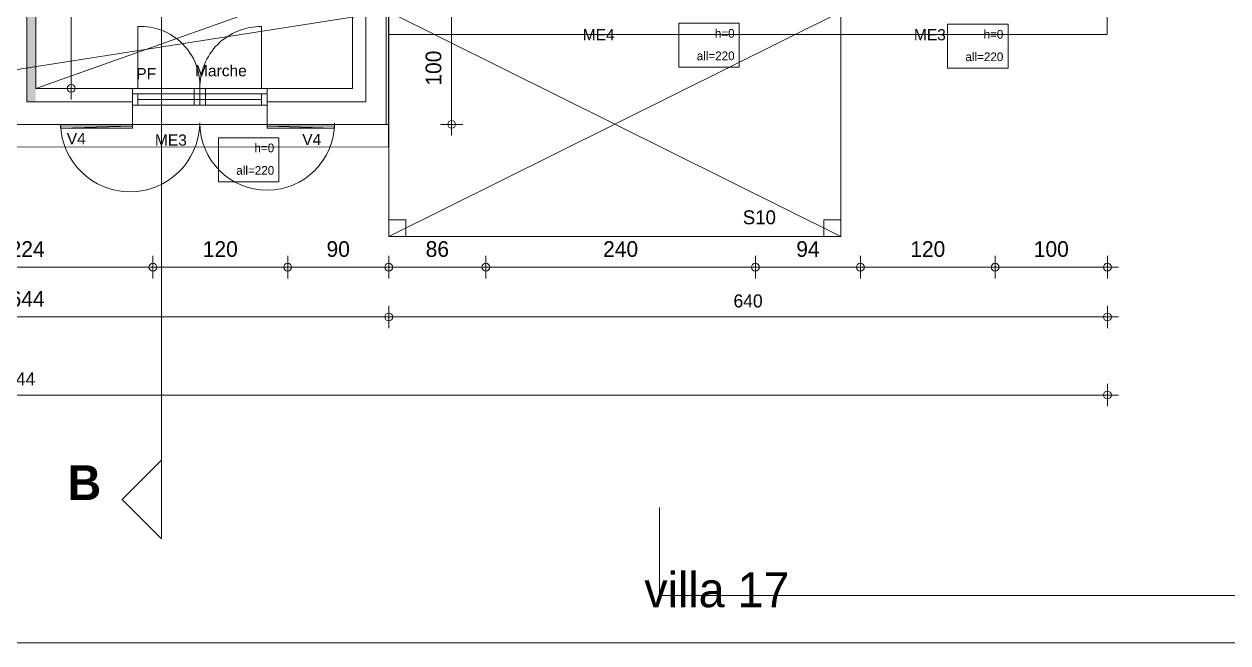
# Model space of a CAD drawing. Header units: metres. Extents: x -36.1 to 26, y -0.1 to 41.9.
# Drawn here: x -1.2 to 9.52, y -0.14 to 5.36 of the extents above; entities that cross this region are included whole.
import ezdxf
from ezdxf.enums import TextEntityAlignment as Align
from ezdxf.lldxf.tags import DXFTag

# ---------------------------------------------------------------- set-up
doc = ezdxf.new("R2010")
doc.units = ezdxf.units.M
doc.header["$MEASUREMENT"] = 0
for name, color, linetype in [('Calque commun', 7, 'Continuous'), ('Calque100', 7, 'Continuous'), ('Cotations', 7, 'Continuous'), ('Textes', 7, 'Continuous')]:
    doc.layers.add(name, color=color, linetype=linetype)
doc.styles.add('Arial5', font='arial.ttf', dxfattribs={"height": 0.098961})
doc.styles.add('Century Gothic2', font='GOTHIC.TTF', dxfattribs={"height": 0.116363})
doc.styles.add('Century Gothic3', font='GOTHIC.TTF', dxfattribs={"height": 0.139636})
doc.styles.add('Century Gothic6', font='GOTHIC.TTF', dxfattribs={"height": 0.077575})
doc.styles.add('Century Gothic7', font='GOTHIC.TTF', dxfattribs={"height": 0.124121})
doc.styles.add('Century Gothic8', font='GOTHICB.TTF', dxfattribs={"height": 0.31023})
doc.styles.add('Century Gothic9', font='GOTHIC.TTF', dxfattribs={"height": 0.310302})
tags = doc.linetypes.add('DASHDOT2', pattern=[0.5, 0.25, -0.125, 0, -0.125]).pattern_tags.tags
tags[10:11] = [DXFTag(74, 4), DXFTag(75, 0), DXFTag(340, '0'), DXFTag(46, 1.0), DXFTag(50, 0.0), DXFTag(44, 0.0), DXFTag(45, 0.0)]
tags[8:9] = [DXFTag(74, 4), DXFTag(75, 0), DXFTag(340, '0'), DXFTag(46, 1.0), DXFTag(50, 0.0), DXFTag(44, 0.0), DXFTag(45, 0.0)]
tags[6:7] = [DXFTag(74, 4), DXFTag(75, 0), DXFTag(340, '0'), DXFTag(46, 1.0), DXFTag(50, 0.0), DXFTag(44, 0.0), DXFTag(45, 0.0)]
tags[4:5] = [DXFTag(74, 4), DXFTag(75, 0), DXFTag(340, '0'), DXFTag(46, 1.0), DXFTag(50, 0.0), DXFTag(44, 0.0), DXFTag(45, 0.0)]
tags = doc.linetypes.add('HIDDEN', pattern=[0.375, 0.25, -0.125]).pattern_tags.tags
tags[6:7] = [DXFTag(74, 4), DXFTag(75, 0), DXFTag(340, '0'), DXFTag(46, 1.0), DXFTag(50, 0.0), DXFTag(44, 0.0), DXFTag(45, 0.0)]
tags[4:5] = [DXFTag(74, 4), DXFTag(75, 0), DXFTag(340, '0'), DXFTag(46, 1.0), DXFTag(50, 0.0), DXFTag(44, 0.0), DXFTag(45, 0.0)]
tags = doc.linetypes.add('HIDDEN2', pattern=[0.1875, 0.125, -0.0625]).pattern_tags.tags
tags[6:7] = [DXFTag(74, 4), DXFTag(75, 0), DXFTag(340, '0'), DXFTag(46, 1.0), DXFTag(50, 0.0), DXFTag(44, 0.0), DXFTag(45, 0.0)]
tags[4:5] = [DXFTag(74, 4), DXFTag(75, 0), DXFTag(340, '0'), DXFTag(46, 1.0), DXFTag(50, 0.0), DXFTag(44, 0.0), DXFTag(45, 0.0)]

# ---------------------------------------------------------------- blocks, each defined once
blk = doc.blocks.new('new')
at = {"layer": 'Calque commun', "color": 5, "linetype": 'Continuous', "lineweight": 9}
blk.add_arc((0, 0), 0.5, 0, 359.9994, dxfattribs=at)
blk = doc.blocks.new('new2')
at = {"layer": 'Calque commun', "color": 5, "linetype": 'Continuous', "lineweight": 9}
blk.add_arc((0, 0), 0.5, 0, 359.9994, dxfattribs=at)
blk = doc.blocks.new('DimLine5560')
at = {"layer": 'Calque commun', "color": 5, "linetype": 'Continuous', "lineweight": 9}
for p, q in [((2.044, 2.857), (2.044, 2.657)), ((8.444, 2.857), (8.444, 2.657)), ((2.044, 2.757), (1.944, 2.757)), ((2.044, 2.757), (8.444, 2.757)), ((8.444, 2.757), (8.544, 2.757))]:
    blk.add_line(p, q, dxfattribs=at)
at = {"layer": 'Calque commun', "color": 5, "linetype": 'Continuous', "lineweight": 9, "xscale": 0.07000000029802322, "yscale": 0.07000000029802322, "zscale": 0.07000000029802322}
for name, p in [('new', (2.044, 2.757)), ('new2', (8.444, 2.757))]:
    blk.add_blockref(name, p, dxfattribs=at)
at = {"layer": 'Calque commun', "color": 5, "linetype": 'Continuous', "lineweight": 9, "style": 'Century Gothic2'}
blk.add_text('640', height=0.1164, dxfattribs=at).set_placement((5.244, 2.807), align=Align.BOTTOM_CENTER)
blk = doc.blocks.new('Block8030')
at = {"layer": 'Calque commun', "color": 7, "linetype": 'Continuous', "lineweight": 9}
for p, q in [((-0.839, 4.791), (-0.239, 4.791)), ((0.961, 4.791), (1.721, 4.791)), ((-0.959, 4.671), (-0.239, 4.671)), ((0.961, 4.671), (1.841, 4.671))]:
    blk.add_line(p, q, dxfattribs=at)
at = {"layer": 'Calque commun', "color": 7, "linetype": 'Continuous', "lineweight": 18}
for p, q in [((-1.159, 4.471), (-0.239, 4.471)), ((0.961, 4.471), (2.04, 4.471))]:
    blk.add_line(p, q, dxfattribs=at)
blk = doc.blocks.new('Block8406')
at = {"layer": 'Calque commun', "color": 7, "linetype": 'Continuous', "lineweight": 18}
blk.add_line((-1.179, 11.071), (-1.179, 4.671), dxfattribs=at)
at = {"layer": 'Calque commun', "color": 7, "linetype": 'Continuous', "lineweight": 9}
for p, q in [((-1.379, 10.871), (-1.379, 4.671)), ((-1.499, 10.751), (-1.499, 4.671))]:
    blk.add_line(p, q, dxfattribs=at)
blk = doc.blocks.new('Block8407')
at = {"layer": 'Calque commun', "color": 7, "linetype": 'Continuous', "lineweight": 9}
for p, q in [((-4.719, 4.791), (-3.499, 4.791)), ((-2.299, 4.791), (-1.499, 4.791)), ((-4.599, 4.671), (-3.499, 4.671)), ((-2.299, 4.671), (-1.379, 4.671))]:
    blk.add_line(p, q, dxfattribs=at)
at = {"layer": 'Calque commun', "color": 7, "linetype": 'Continuous', "lineweight": 18}
for p, q in [((-4.399, 4.471), (-3.499, 4.471)), ((-2.299, 4.471), (-1.179, 4.471))]:
    blk.add_line(p, q, dxfattribs=at)
blk = doc.blocks.new('Block8667')
at = {"layer": 'Calque commun', "color": 7, "linetype": 'Continuous', "lineweight": 9}
for p, q in [((1.721, 5.791), (1.721, 4.791)), ((1.841, 5.671), (1.841, 4.671))]:
    blk.add_line(p, q, dxfattribs=at)
at = {"layer": 'Calque commun', "color": 7, "linetype": 'Continuous', "lineweight": 18}
blk.add_line((2.041, 5.471), (2.041, 4.471), dxfattribs=at)
blk = doc.blocks.new('new10')
at = {"layer": 'Calque commun', "color": 5, "linetype": 'Continuous', "lineweight": 9}
blk.add_arc((0, 0), 0.5, 0, 359.9994, dxfattribs=at)
blk = doc.blocks.new('DimLine8970')
at = {"layer": 'Calque commun', "color": 5, "linetype": 'Continuous', "lineweight": 9}
for p, q in [((8.444, 2.163), (8.444, 1.963)), ((-10.996, 2.063), (8.444, 2.063)), ((8.444, 2.063), (8.544, 2.063))]:
    blk.add_line(p, q, dxfattribs=at)
at = {"layer": 'Calque commun', "color": 5, "linetype": 'Continuous', "lineweight": 9, "xscale": 0.07000000029802322, "yscale": 0.07000000029802322, "zscale": 0.07000000029802322}
blk.add_blockref('new10', (8.444, 2.063), dxfattribs=at)
at = {"layer": 'Calque commun', "color": 5, "linetype": 'Continuous', "lineweight": 9, "style": 'Century Gothic2'}
blk.add_text('1944', height=0.1164, dxfattribs=at).set_placement((-1.276, 2.113), align=Align.BOTTOM_CENTER)
blk = doc.blocks.new('@PRES_1_$$_1-35')
at = {"layer": 'Calque commun', "color": 5, "linetype": 'Continuous', "lineweight": 9}
for p, q in [((0, 0.32), (1.2, 0.32)), ((1.2, 0.15), (0, 0.15)), ((0.05, 0.05), (0.05, 0.15)), ((1.15, 0.15), (1.15, 0.05)), ((1.2, 0.05), (0, 0.05)), ((0, 0), (1.2, 0)), ((0.05, 0.1), (1.15, 0.1))]:
    blk.add_line(p, q, dxfattribs=at)
blk = doc.blocks.new('@PRES_1_$$_1-14')
at = {"layer": 'Calque commun', "color": 7, "linetype": 'Continuous', "lineweight": 9}
blk.add_line((0, 0), (0, 0.32), dxfattribs=at)
blk = doc.blocks.new('@PRES_1_$$_1-15')
at = {"layer": 'Calque commun', "color": 7, "linetype": 'Continuous', "lineweight": 9}
blk.add_line((0, 0), (0, 0.32), dxfattribs=at)
blk = doc.blocks.new('INTER_2D_COMB15')
at = {"layer": 'Calque commun', "color": 0, "linetype": 'ByBlock', "lineweight": -2}
for name in ['@PRES_1_$$_1-35', '@PRES_1_$$_1-14']:
    blk.add_blockref(name, (0, 0), dxfattribs=at)
at = {"layer": 'Calque commun', "color": 0, "linetype": 'ByBlock', "lineweight": -2, "extrusion": (0, 0, -1), "xscale": -1, "yscale": -1, "zscale": -1, "rotation": -180}
blk.add_blockref('@PRES_1_$$_1-15', (-1.2, 0), dxfattribs=at)
blk = doc.blocks.new('PLACED_COMB15')
at = {"layer": 'Calque commun', "color": 0, "linetype": 'ByBlock', "lineweight": -2}
blk.add_blockref('INTER_2D_COMB15', (0, 0), dxfattribs=at)
blk = doc.blocks.new('new39')
at = {"layer": 'Calque commun', "color": 5, "linetype": 'Continuous', "lineweight": 9}
blk.add_arc((0, 0), 0.5, 0, 359.9994, dxfattribs=at)
blk = doc.blocks.new('new40')
at = {"layer": 'Calque commun', "color": 5, "linetype": 'Continuous', "lineweight": 9}
blk.add_arc((0, 0), 0.5, 0, 359.9994, dxfattribs=at)
blk = doc.blocks.new('DimLine11791')
at = {"layer": 'Calque commun', "color": 5, "linetype": 'Continuous', "lineweight": 9}
for p, q in [((-0.056, 3.3), (-0.056, 3.1)), ((1.144, 3.3), (1.144, 3.1)), ((-0.056, 3.2), (-0.156, 3.2)), ((-0.056, 3.2), (1.144, 3.2)), ((1.144, 3.2), (1.244, 3.2))]:
    blk.add_line(p, q, dxfattribs=at)
at = {"layer": 'Calque commun', "color": 5, "linetype": 'Continuous', "lineweight": 9, "xscale": 0.07000000029802322, "yscale": 0.07000000029802322, "zscale": 0.07000000029802322}
for name, p in [('new39', (-0.056, 3.2)), ('new40', (1.144, 3.2))]:
    blk.add_blockref(name, p, dxfattribs=at)
at = {"layer": 'Calque commun', "color": 5, "linetype": 'Continuous', "lineweight": 9, "style": 'Century Gothic3'}
blk.add_text('120', height=0.1396, dxfattribs=at).set_placement((0.544, 3.25), align=Align.BOTTOM_CENTER)
blk = doc.blocks.new('new41')
at = {"layer": 'Calque commun', "color": 5, "linetype": 'Continuous', "lineweight": 9}
blk.add_arc((0, 0), 0.5, 0, 359.9994, dxfattribs=at)
blk = doc.blocks.new('new42')
at = {"layer": 'Calque commun', "color": 5, "linetype": 'Continuous', "lineweight": 9}
blk.add_arc((0, 0), 0.5, 0, 359.9994, dxfattribs=at)
blk = doc.blocks.new('DimLine11799')
at = {"layer": 'Calque commun', "color": 5, "linetype": 'Continuous', "lineweight": 9}
for p, q in [((1.144, 3.3), (1.144, 3.1)), ((2.044, 3.3), (2.044, 3.1)), ((1.144, 3.2), (1.044, 3.2)), ((1.144, 3.2), (2.044, 3.2)), ((2.044, 3.2), (2.144, 3.2))]:
    blk.add_line(p, q, dxfattribs=at)
at = {"layer": 'Calque commun', "color": 5, "linetype": 'Continuous', "lineweight": 9, "xscale": 0.07000000029802322, "yscale": 0.07000000029802322, "zscale": 0.07000000029802322}
for name, p in [('new41', (1.144, 3.2)), ('new42', (2.044, 3.2))]:
    blk.add_blockref(name, p, dxfattribs=at)
at = {"layer": 'Calque commun', "color": 5, "linetype": 'Continuous', "lineweight": 9, "style": 'Century Gothic3'}
blk.add_text('90', height=0.1396, rotation=359.9995, dxfattribs=at).set_placement((1.594, 3.25), align=Align.BOTTOM_CENTER)
blk = doc.blocks.new('new43')
at = {"layer": 'Calque commun', "color": 5, "linetype": 'Continuous', "lineweight": 9}
blk.add_arc((0, 0), 0.5, 0, 359.9994, dxfattribs=at)
blk = doc.blocks.new('new44')
at = {"layer": 'Calque commun', "color": 5, "linetype": 'Continuous', "lineweight": 9}
blk.add_arc((0, 0), 0.5, 0, 359.9994, dxfattribs=at)
blk = doc.blocks.new('DimLine11807')
at = {"layer": 'Calque commun', "color": 5, "linetype": 'Continuous', "lineweight": 9}
for p, q in [((2.044, 3.3), (2.044, 3.1)), ((2.909, 3.3), (2.909, 3.1)), ((2.044, 3.2), (1.944, 3.2)), ((2.044, 3.2), (2.909, 3.2)), ((2.909, 3.2), (3.009, 3.2))]:
    blk.add_line(p, q, dxfattribs=at)
at = {"layer": 'Calque commun', "color": 5, "linetype": 'Continuous', "lineweight": 9, "xscale": 0.07000000029802322, "yscale": 0.07000000029802322, "zscale": 0.07000000029802322}
for name, p in [('new43', (2.044, 3.2)), ('new44', (2.909, 3.2))]:
    blk.add_blockref(name, p, dxfattribs=at)
at = {"layer": 'Calque commun', "color": 5, "linetype": 'Continuous', "lineweight": 9, "style": 'Century Gothic3'}
blk.add_text('86', height=0.1396, dxfattribs=at).set_placement((2.477, 3.25), align=Align.BOTTOM_CENTER)
blk = doc.blocks.new('new45')
at = {"layer": 'Calque commun', "color": 5, "linetype": 'Continuous', "lineweight": 9}
blk.add_arc((0, 0), 0.5, 0, 359.9994, dxfattribs=at)
blk = doc.blocks.new('new46')
at = {"layer": 'Calque commun', "color": 5, "linetype": 'Continuous', "lineweight": 9}
blk.add_arc((0, 0), 0.5, 0, 359.9994, dxfattribs=at)
blk = doc.blocks.new('DimLine11815')
at = {"layer": 'Calque commun', "color": 5, "linetype": 'Continuous', "lineweight": 9}
for p, q in [((2.909, 3.3), (2.909, 3.1)), ((5.309, 3.3), (5.309, 3.1)), ((2.909, 3.2), (2.809, 3.2)), ((2.909, 3.2), (5.309, 3.2)), ((5.309, 3.2), (5.409, 3.2))]:
    blk.add_line(p, q, dxfattribs=at)
at = {"layer": 'Calque commun', "color": 5, "linetype": 'Continuous', "lineweight": 9, "xscale": 0.07000000029802322, "yscale": 0.07000000029802322, "zscale": 0.07000000029802322}
for name, p in [('new45', (2.909, 3.2)), ('new46', (5.309, 3.2))]:
    blk.add_blockref(name, p, dxfattribs=at)
at = {"layer": 'Calque commun', "color": 5, "linetype": 'Continuous', "lineweight": 9, "style": 'Century Gothic3'}
blk.add_text('240', height=0.1396, dxfattribs=at).set_placement((4.109, 3.25), align=Align.BOTTOM_CENTER)
blk = doc.blocks.new('new47')
at = {"layer": 'Calque commun', "color": 5, "linetype": 'Continuous', "lineweight": 9}
blk.add_arc((0, 0), 0.5, 0, 359.9994, dxfattribs=at)
blk = doc.blocks.new('new48')
at = {"layer": 'Calque commun', "color": 5, "linetype": 'Continuous', "lineweight": 9}
blk.add_arc((0, 0), 0.5, 0, 359.9994, dxfattribs=at)
blk = doc.blocks.new('DimLine11823')
at = {"layer": 'Calque commun', "color": 5, "linetype": 'Continuous', "lineweight": 9}
for p, q in [((5.309, 3.3), (5.309, 3.1)), ((6.244, 3.3), (6.244, 3.1)), ((5.309, 3.2), (5.209, 3.2)), ((5.309, 3.2), (6.244, 3.2)), ((6.244, 3.2), (6.344, 3.2))]:
    blk.add_line(p, q, dxfattribs=at)
at = {"layer": 'Calque commun', "color": 5, "linetype": 'Continuous', "lineweight": 9, "xscale": 0.07000000029802322, "yscale": 0.07000000029802322, "zscale": 0.07000000029802322}
for name, p in [('new47', (5.309, 3.2)), ('new48', (6.244, 3.2))]:
    blk.add_blockref(name, p, dxfattribs=at)
at = {"layer": 'Calque commun', "color": 5, "linetype": 'Continuous', "lineweight": 9, "style": 'Century Gothic3'}
blk.add_text('94', height=0.1396, dxfattribs=at).set_placement((5.777, 3.25), align=Align.BOTTOM_CENTER)
blk = doc.blocks.new('new49')
at = {"layer": 'Calque commun', "color": 5, "linetype": 'Continuous', "lineweight": 9}
blk.add_arc((0, 0), 0.5, 0, 359.9994, dxfattribs=at)
blk = doc.blocks.new('new50')
at = {"layer": 'Calque commun', "color": 5, "linetype": 'Continuous', "lineweight": 9}
blk.add_arc((0, 0), 0.5, 0, 359.9994, dxfattribs=at)
blk = doc.blocks.new('DimLine11831')
at = {"layer": 'Calque commun', "color": 5, "linetype": 'Continuous', "lineweight": 9}
for p, q in [((6.244, 3.3), (6.244, 3.1)), ((7.444, 3.3), (7.444, 3.1)), ((6.244, 3.2), (6.144, 3.2)), ((6.244, 3.2), (7.444, 3.2)), ((7.444, 3.2), (7.544, 3.2))]:
    blk.add_line(p, q, dxfattribs=at)
at = {"layer": 'Calque commun', "color": 5, "linetype": 'Continuous', "lineweight": 9, "xscale": 0.07000000029802322, "yscale": 0.07000000029802322, "zscale": 0.07000000029802322}
for name, p in [('new49', (6.244, 3.2)), ('new50', (7.444, 3.2))]:
    blk.add_blockref(name, p, dxfattribs=at)
at = {"layer": 'Calque commun', "color": 5, "linetype": 'Continuous', "lineweight": 9, "style": 'Century Gothic3'}
blk.add_text('120', height=0.1396, dxfattribs=at).set_placement((6.844, 3.25), align=Align.BOTTOM_CENTER)
blk = doc.blocks.new('new51')
at = {"layer": 'Calque commun', "color": 5, "linetype": 'Continuous', "lineweight": 9}
blk.add_arc((0, 0), 0.5, 0, 359.9994, dxfattribs=at)
blk = doc.blocks.new('new52')
at = {"layer": 'Calque commun', "color": 5, "linetype": 'Continuous', "lineweight": 9}
blk.add_arc((0, 0), 0.5, 0, 359.9994, dxfattribs=at)
blk = doc.blocks.new('DimLine11839')
at = {"layer": 'Calque commun', "color": 5, "linetype": 'Continuous', "lineweight": 9}
for p, q in [((7.444, 3.3), (7.444, 3.1)), ((8.444, 3.3), (8.444, 3.1)), ((7.444, 3.2), (7.344, 3.2)), ((7.444, 3.2), (8.444, 3.2)), ((8.444, 3.2), (8.544, 3.2))]:
    blk.add_line(p, q, dxfattribs=at)
at = {"layer": 'Calque commun', "color": 5, "linetype": 'Continuous', "lineweight": 9, "xscale": 0.07000000029802322, "yscale": 0.07000000029802322, "zscale": 0.07000000029802322}
for name, p in [('new51', (7.444, 3.2)), ('new52', (8.444, 3.2))]:
    blk.add_blockref(name, p, dxfattribs=at)
at = {"layer": 'Calque commun', "color": 5, "linetype": 'Continuous', "lineweight": 9, "style": 'Century Gothic3'}
blk.add_text('100', height=0.1396, dxfattribs=at).set_placement((7.944, 3.25), align=Align.BOTTOM_CENTER)
blk = doc.blocks.new('new65')
at = {"layer": 'Calque commun', "color": 5, "linetype": 'Continuous', "lineweight": 9}
blk.add_arc((0, 0), 0.5, 0, 359.9994, dxfattribs=at)
blk = doc.blocks.new('new66')
at = {"layer": 'Calque commun', "color": 5, "linetype": 'Continuous', "lineweight": 9}
blk.add_arc((0, 0), 0.5, 0, 359.9994, dxfattribs=at)
blk = doc.blocks.new('DimLine13303')
at = {"layer": 'Calque commun', "color": 5, "linetype": 'Continuous', "lineweight": 9}
for p, q in [((2.504, 5.471), (2.704, 5.471)), ((2.604, 5.471), (2.604, 5.571)), ((2.604, 4.471), (2.604, 5.471)), ((2.504, 4.471), (2.704, 4.471)), ((2.604, 4.471), (2.604, 4.371))]:
    blk.add_line(p, q, dxfattribs=at)
at = {"layer": 'Calque commun', "color": 5, "linetype": 'Continuous', "lineweight": 9, "xscale": 0.07000000029802322, "yscale": 0.07000000029802322, "zscale": 0.07000000029802322, "rotation": 90}
for name, p in [('new66', (2.604, 5.471)), ('new65', (2.604, 4.471))]:
    blk.add_blockref(name, p, dxfattribs=at)
at = {"layer": 'Calque commun', "color": 5, "linetype": 'Continuous', "lineweight": 9, "style": 'Century Gothic3'}
blk.add_text('100', height=0.1396, rotation=90, dxfattribs=at).set_placement((2.554, 4.971), align=Align.BOTTOM_CENTER)
blk = doc.blocks.new('new163')
at = {"layer": 'Calque commun', "color": 5, "linetype": 'Continuous', "lineweight": 9}
blk.add_arc((0, 0), 0.5, 0, 359.9994, dxfattribs=at)
blk = doc.blocks.new('new164')
at = {"layer": 'Calque commun', "color": 5, "linetype": 'Continuous', "lineweight": 9}
blk.add_arc((0, 0), 0.5, 0, 359.9994, dxfattribs=at)
blk = doc.blocks.new('DimLine13920')
at = {"layer": 'Calque commun', "color": 5, "linetype": 'Continuous', "lineweight": 9}
for p, q in [((-0.784, 7.991), (-0.784, 8.091)), ((-0.884, 7.991), (-0.684, 7.991)), ((-0.784, 4.791), (-0.784, 7.991)), ((-0.884, 4.791), (-0.684, 4.791)), ((-0.784, 4.791), (-0.784, 4.691))]:
    blk.add_line(p, q, dxfattribs=at)
at = {"layer": 'Calque commun', "color": 5, "linetype": 'Continuous', "lineweight": 9, "xscale": 0.07000000029802322, "yscale": 0.07000000029802322, "zscale": 0.07000000029802322, "rotation": 90}
for name, p in [('new164', (-0.784, 7.991)), ('new163', (-0.784, 4.791))]:
    blk.add_blockref(name, p, dxfattribs=at)
at = {"layer": 'Calque commun', "color": 5, "linetype": 'Continuous', "lineweight": 9, "style": 'Century Gothic2'}
blk.add_text('320', height=0.1164, rotation=90, dxfattribs=at).set_placement((-0.834, 6.391), align=Align.BOTTOM_CENTER)
blk = doc.blocks.new('new215')
at = {"layer": 'Calque commun', "color": 5, "linetype": 'Continuous', "lineweight": 9}
blk.add_arc((0, 0), 0.5, 0, 359.9994, dxfattribs=at)
blk = doc.blocks.new('new216')
at = {"layer": 'Calque commun', "color": 5, "linetype": 'Continuous', "lineweight": 9}
blk.add_arc((0, 0), 0.5, 0, 359.9994, dxfattribs=at)
blk = doc.blocks.new('DimLine14215')
at = {"layer": 'Calque commun', "color": 5, "linetype": 'Continuous', "lineweight": 9}
for p, q in [((-2.296, 3.1), (-2.296, 3.3)), ((-0.056, 3.3), (-0.056, 3.1)), ((-2.296, 3.2), (-2.396, 3.2)), ((-2.296, 3.2), (-0.056, 3.2)), ((-0.056, 3.2), (0.044, 3.2))]:
    blk.add_line(p, q, dxfattribs=at)
at = {"layer": 'Calque commun', "color": 5, "linetype": 'Continuous', "lineweight": 9, "xscale": 0.07000000029802322, "yscale": 0.07000000029802322, "zscale": 0.07000000029802322}
for name, p in [('new215', (-2.296, 3.2)), ('new216', (-0.056, 3.2))]:
    blk.add_blockref(name, p, dxfattribs=at)
at = {"layer": 'Calque commun', "color": 5, "linetype": 'Continuous', "lineweight": 9, "style": 'Century Gothic3'}
blk.add_text('224', height=0.1396, rotation=0.0004, dxfattribs=at).set_placement((-1.176, 3.25), align=Align.BOTTOM_CENTER)
blk = doc.blocks.new('new217')
at = {"layer": 'Calque commun', "color": 5, "linetype": 'Continuous', "lineweight": 9}
blk.add_arc((0, 0), 0.5, 0, 359.9994, dxfattribs=at)
blk = doc.blocks.new('new218')
at = {"layer": 'Calque commun', "color": 5, "linetype": 'Continuous', "lineweight": 9}
blk.add_arc((0, 0), 0.5, 0, 359.9994, dxfattribs=at)
blk = doc.blocks.new('DimLine14283')
at = {"layer": 'Calque commun', "color": 5, "linetype": 'Continuous', "lineweight": 9}
for p, q in [((-4.396, 2.857), (-4.396, 2.657)), ((2.044, 2.857), (2.044, 2.657)), ((-4.396, 2.757), (-4.496, 2.757)), ((-4.396, 2.757), (2.044, 2.757)), ((2.044, 2.757), (2.144, 2.757))]:
    blk.add_line(p, q, dxfattribs=at)
at = {"layer": 'Calque commun', "color": 5, "linetype": 'Continuous', "lineweight": 9, "xscale": 0.07000000029802322, "yscale": 0.07000000029802322, "zscale": 0.07000000029802322}
for name, p in [('new217', (-4.396, 2.757)), ('new218', (2.044, 2.757))]:
    blk.add_blockref(name, p, dxfattribs=at)
at = {"layer": 'Calque commun', "color": 5, "linetype": 'Continuous', "lineweight": 9, "style": 'Century Gothic3'}
blk.add_text('644', height=0.1396, dxfattribs=at).set_placement((-1.176, 2.807), align=Align.BOTTOM_CENTER)
blk = doc.blocks.new('CARTDCE')
at = {"layer": 'Calque commun', "color": 9, "linetype": 'Continuous', "lineweight": 9}
for q in [(-21.798, 1.265), (20.202, -0.3)]:
    blk.add_line((-21.798, -0.3), q, dxfattribs=at)
blk = doc.blocks.new('fleche08')
at = {"layer": 'Calque100', "color": 6, "linetype": 'Continuous', "lineweight": 18}
mesh = blk.add_polyface(dxfattribs=at)
corners = [(-0.35, -0.35), (0, 0), (0.35, -0.35)]
mesh.append_faces([[corners[k] for k in face] for face in [(0, 1, 2)]], dxfattribs={"color": 6})

msp = doc.modelspace()

# ---------------------------------------------------------------- linework, layer by layer
at = {"layer": 'Calque commun', "color": 12, "linetype": 'Continuous', "lineweight": 18}
for p, q in [((1.841, 5.671), (1.841, 4.671)), ((-0.239, 4.671), (-1.179, 4.671)), ((-0.239, 4.471), (-0.239, 4.671)), ((1.841, 4.671), (0.961, 4.671)), ((0.961, 4.671), (0.961, 4.471))]:
    msp.add_line(p, q, dxfattribs=at)
at = {"layer": 'Calque commun', "color": 12, "linetype": 'HIDDEN', "lineweight": 9}
for p, q in [((2.045, 3.472), (6.07, 5.471)), ((6.07, 3.472), (2.045, 5.471)), ((6.07, 5.471), (6.07, 3.472))]:
    msp.add_line(p, q, dxfattribs=at)
at = {"layer": 'Calque commun', "color": 7, "linetype": 'Continuous', "lineweight": 9}
for p, q in [((-0.189, 4.791), (-0.189, 5.341)), ((0.911, 5.341), (0.911, 4.791))]:
    msp.add_line(p, q, dxfattribs=at)
msp.add_polyline3d([(0.311, 4.791, 0), (0.311, 4.641, 0), (0.361, 4.641, 0), (0.361, 4.791, 0), (0.411, 4.791, 0), (0.411, 4.641, 0)], dxfattribs=at)
at = {"layer": 'Calque commun', "color": 7, "linetype": 'Continuous', "lineweight": 9, "extrusion": (0, 0, -1)}
for centre, radius, start, end in [((0.165, 4.815), 0.527, 87.4284, 182.571), ((-0.905, 4.798), 0.543, 359.3011, 90.6984), ((0.259, 4.491), 0.62, 181.8488, 358.1534), ((-0.961, 4.485), 0.6, 180.0011, 0.0011)]:
    msp.add_arc(centre, radius, start, end, dxfattribs=at)
at = {"layer": 'Calque commun', "color": 91, "linetype": 'Continuous', "lineweight": 9}
msp.add_trace([(-1.179, 10.871), (-1.1, 10.871), (-1.179, 4.671), (-1.1, 4.671)], dxfattribs=at)
at = {"layer": 'Cotations', "color": 7, "linetype": 'Continuous', "lineweight": 9}
msp.add_line((-1.099, 4.791), (-1.099, 10.751), dxfattribs=at)
at = {"layer": 'Cotations', "color": 1, "linetype": 'DASHDOT2', "lineweight": 18, "flags": 128}
msp.add_lwpolyline([(0.019, 14.954), (0.019, 1.153), (0.019, 1.153)], dxfattribs=at)

# ---------------------------------------------------------------- block references
at = {"layer": 'Calque commun', "color": 0, "linetype": 'ByBlock', "lineweight": -2, "xscale": 0.5, "yscale": 0.5, "zscale": 0.5}
msp.add_blockref('CARTDCE', (15.354, 0.429), dxfattribs=at)
at = {"layer": 'Calque commun', "color": 0, "linetype": 'ByBlock', "lineweight": -2}
for name in ['Block8406', 'Block8667', 'Block8407', 'Block8030']:
    msp.add_blockref(name, (0, 0), dxfattribs=at)
at = {"layer": 'Calque commun', "color": 5, "linetype": 'Continuous', "lineweight": 9}
for name in ['DimLine13920', 'DimLine13303', 'DimLine14215', 'DimLine11791', 'DimLine11799', 'DimLine11807', 'DimLine11815', 'DimLine11823', 'DimLine11831', 'DimLine11839', 'DimLine14283', 'DimLine5560', 'DimLine8970']:
    msp.add_blockref(name, (0, 0), dxfattribs=at)
at = {"layer": 'Calque commun', "color": 0, "linetype": 'ByBlock', "lineweight": -2}
for name, p, rotation in [('PLACED_COMB15', (0.961, 4.791), 180), ('fleche08', (-0.331, 1.134), 90)]:
    msp.add_blockref(name, p, dxfattribs=dict(at, rotation=rotation))

# ---------------------------------------------------------------- texts
at = {"layer": 'Calque commun', "color": 5, "linetype": 'ByBlock', "lineweight": -2, "char_height": 0.0776, "attachment_point": 3, "line_spacing_factor": 1.546883, "style": 'Century Gothic6'}
for insert in [(5.124, 5.319), (7.517, 5.311), (1.024, 4.3)]:
    msp.add_mtext('h=0\\Pall=220', dxfattribs=dict(at, insert=insert))
at = {"layer": 'Textes', "color": 5, "linetype": 'ByBlock', "lineweight": -2, "style": 'Arial5'}
for s, p in [('ME4', (4.056, 5.189)), ('ME3', (7.005, 5.189)), ('PF', (-0.027, 4.843)), ('Marche', (0.78, 4.869)), ('V4', (-0.654, 4.264)), ('ME3', (0.246, 4.252)), ('V4', (1.443, 4.257))]:
    msp.add_text(s, height=0.099, dxfattribs=at).set_placement(p, align=Align.BOTTOM_RIGHT)
at = {"layer": 'Textes', "color": 5, "linetype": 'ByBlock', "lineweight": -2, "style": 'Century Gothic7'}
msp.add_text('S10', height=0.1241, dxfattribs=at).set_placement((5.492, 3.706), align=Align.TOP_RIGHT)
at = {"layer": 'Textes', "color": 5, "linetype": 'ByBlock', "lineweight": -2, "style": 'Century Gothic8'}
msp.add_text('B', height=0.31, dxfattribs=at).set_placement((-0.816, 1.438), align=Align.TOP_LEFT)
at = {"layer": 'Textes', "color": 5, "linetype": 'ByBlock', "lineweight": -2, "style": 'Century Gothic9'}
msp.add_text('villa 17', height=0.3103, dxfattribs=at).set_placement((4.32, 0.082), align=Align.BOTTOM_LEFT)

# ---------------------------------------------------------------- meshes
at = {"layer": 'Calque commun', "color": 7, "linetype": 'Continuous', "lineweight": 9}
mesh = msp.add_polyface(dxfattribs=at)
corners = [(25.962, 41.858), (-34.038, 41.858), (-34.038, -0.142), (25.962, -0.142)]
mesh.append_faces([[corners[k] for k in face] for face in [(0, 1, 2, 3)]], dxfattribs={"color": 7})
at = {"layer": 'Calque commun', "color": 9, "linetype": 'Continuous', "lineweight": 9}
mesh = msp.add_polyface(dxfattribs=at)
corners = [(-10.999, 3.891), (-4.399, 4.471), (-4.399, 11.071), (8.441, 14.471), (1.841, 14.471), (1.841, 11.071), (-10.999, 12.891), (-4.399, 3.891), (-4.399, 12.891), (2.021, 5.471), (8.441, 5.471), (2.021, 4.471)]
mesh.append_faces([[corners[k] for k in face] for face in [(6, 2, 8), (9, 1, 11)]], dxfattribs={"vtx0": -1, "color": 9})
mesh.append_faces([[corners[k] for k in face] for face in [(3, 5, 10), (10, 5, 9)]], dxfattribs={"vtx0": -1, "vtx1": -1, "color": 9})
mesh.append_faces([[corners[k] for k in face] for face in [(0, 1, 2), (9, 2, 1)]], dxfattribs={"vtx0": -1, "vtx1": -1, "vtx2": -1, "color": 9})
mesh.append_faces([[corners[k] for k in face] for face in [(9, 5, 2)]], dxfattribs={"vtx0": -1, "vtx2": -1, "color": 9})
mesh.append_faces([[corners[k] for k in face] for face in [(6, 0, 2)]], dxfattribs={"vtx1": -1, "vtx2": -1, "color": 9})
mesh.append_faces([[corners[k] for k in face] for face in [(3, 4, 5), (0, 7, 1)]], dxfattribs={"vtx2": -1, "color": 9})
mesh = msp.add_polyface(dxfattribs=at)
corners = [(2.161, 10.751), (1.721, 5.791), (8.121, 5.791), (-1.099, 4.791), (-1.099, 10.751), (1.721, 4.791), (8.121, 14.151), (2.161, 14.151)]
mesh.append_faces([[corners[k] for k in face] for face in [(3, 1, 4)]], dxfattribs={"vtx0": -1, "vtx1": -1, "color": 9})
mesh.append_faces([[corners[k] for k in face] for face in [(0, 1, 2), (0, 2, 6)]], dxfattribs={"vtx0": -1, "vtx2": -1, "color": 9})
mesh.append_faces([[corners[k] for k in face] for face in [(7, 0, 6)]], dxfattribs={"vtx1": -1, "color": 9})
mesh.append_faces([[corners[k] for k in face] for face in [(0, 4, 1)]], dxfattribs={"vtx1": -1, "vtx2": -1, "color": 9})
mesh.append_faces([[corners[k] for k in face] for face in [(3, 5, 1)]], dxfattribs={"vtx2": -1, "color": 9})
mesh = msp.add_polyface(dxfattribs=at)
corners = [(2.111, 7.991), (1.721, 5.791), (2.111, 5.791), (-1.099, 7.991), (-1.099, 4.791), (1.721, 4.791)]
mesh.append_faces([[corners[k] for k in face] for face in [(0, 1, 2)]], dxfattribs={"vtx0": -1, "color": 9})
mesh.append_faces([[corners[k] for k in face] for face in [(5, 1, 4)]], dxfattribs={"vtx1": -1, "color": 9})
mesh.append_faces([[corners[k] for k in face] for face in [(0, 3, 1), (3, 4, 1)]], dxfattribs={"vtx1": -1, "vtx2": -1, "color": 9})
at = {"layer": 'Calque commun', "color": 16, "linetype": 'HIDDEN2', "lineweight": 9}
mesh = msp.add_polyface(dxfattribs=at)
corners = [(2.045, 5.471), (8.441, 5.471), (8.441, 5.271), (2.045, 5.271)]
mesh.append_faces([[corners[k] for k in face] for face in [(0, 1, 2, 3)]], dxfattribs={"color": 16})
at = {"layer": 'Calque commun', "color": 12, "linetype": 'HIDDEN', "lineweight": 9}
mesh = msp.add_polyface(dxfattribs=at)
corners = [(2.045, 5.471), (6.07, 5.471), (6.07, 3.472), (2.045, 3.472)]
mesh.append_faces([[corners[k] for k in face] for face in [(0, 1, 2, 3)]], dxfattribs={"color": 12})
at = {"layer": 'Calque commun', "color": 11, "linetype": 'Continuous', "lineweight": 18}
mesh = msp.add_polyface(dxfattribs=at)
corners = [(4.627, 5.37), (5.166, 5.37), (5.166, 4.979), (4.627, 4.979)]
mesh.append_faces([[corners[k] for k in face] for face in [(0, 1, 2, 3)]], dxfattribs={"color": 11})
mesh = msp.add_polyface(dxfattribs=at)
corners = [(7.02, 5.362), (7.559, 5.362), (7.559, 4.971), (7.02, 4.971)]
mesh.append_faces([[corners[k] for k in face] for face in [(0, 1, 2, 3)]], dxfattribs={"color": 11})
at = {"layer": 'Calque commun', "color": 16, "linetype": 'HIDDEN2', "lineweight": 9}
mesh = msp.add_polyface(dxfattribs=at)
corners = [(2.043, 4.468), (2.043, 4.268), (-4.399, 4.271), (-4.399, 4.471)]
mesh.append_faces([[corners[k] for k in face] for face in [(0, 1, 2, 3)]], dxfattribs={"color": 16})
at = {"layer": 'Calque commun', "color": 7, "linetype": 'Continuous', "lineweight": 9}
mesh = msp.add_polyface(dxfattribs=at)
corners = [(-0.239, 4.437), (-0.239, 4.471), (-0.239, 4.454), (-0.878, 4.457), (-0.878, 4.437)]
mesh.append_faces([[corners[k] for k in face] for face in [(4, 0, 2)]], dxfattribs={"vtx1": -1, "vtx2": -1, "color": 7})
mesh.append_faces([[corners[k] for k in face] for face in [(0, 1, 2), (2, 3, 4)]], dxfattribs={"vtx2": -1, "color": 7})
mesh = msp.add_polyface(dxfattribs=at)
corners = [(0.961, 4.471), (0.961, 4.437), (0.961, 4.454), (1.561, 4.457), (1.56, 4.437)]
mesh.append_faces([[corners[k] for k in face] for face in [(0, 1, 2), (3, 2, 4)]], dxfattribs={"vtx1": -1, "color": 7})
mesh.append_faces([[corners[k] for k in face] for face in [(1, 4, 2)]], dxfattribs={"vtx1": -1, "vtx2": -1, "color": 7})
at = {"layer": 'Calque commun', "color": 11, "linetype": 'Continuous', "lineweight": 18}
mesh = msp.add_polyface(dxfattribs=at)
corners = [(0.528, 4.351), (1.066, 4.351), (1.066, 3.96), (0.528, 3.96)]
mesh.append_faces([[corners[k] for k in face] for face in [(0, 1, 2, 3)]], dxfattribs={"color": 11})
at = {"layer": 'Calque commun', "color": 7, "linetype": 'Continuous', "lineweight": 18}
mesh = msp.add_polyface(dxfattribs=at)
corners = [(2.195, 3.472), (2.045, 3.472), (2.045, 3.622), (2.195, 3.622)]
mesh.append_faces([[corners[k] for k in face] for face in [(0, 1, 2, 3)]], dxfattribs={"color": 7})
mesh = msp.add_polyface(dxfattribs=at)
corners = [(5.92, 3.472), (5.92, 3.622), (6.07, 3.622), (6.07, 3.472)]
mesh.append_faces([[corners[k] for k in face] for face in [(0, 1, 2, 3)]], dxfattribs={"color": 7})

doc.saveas('drawing.dxf')
